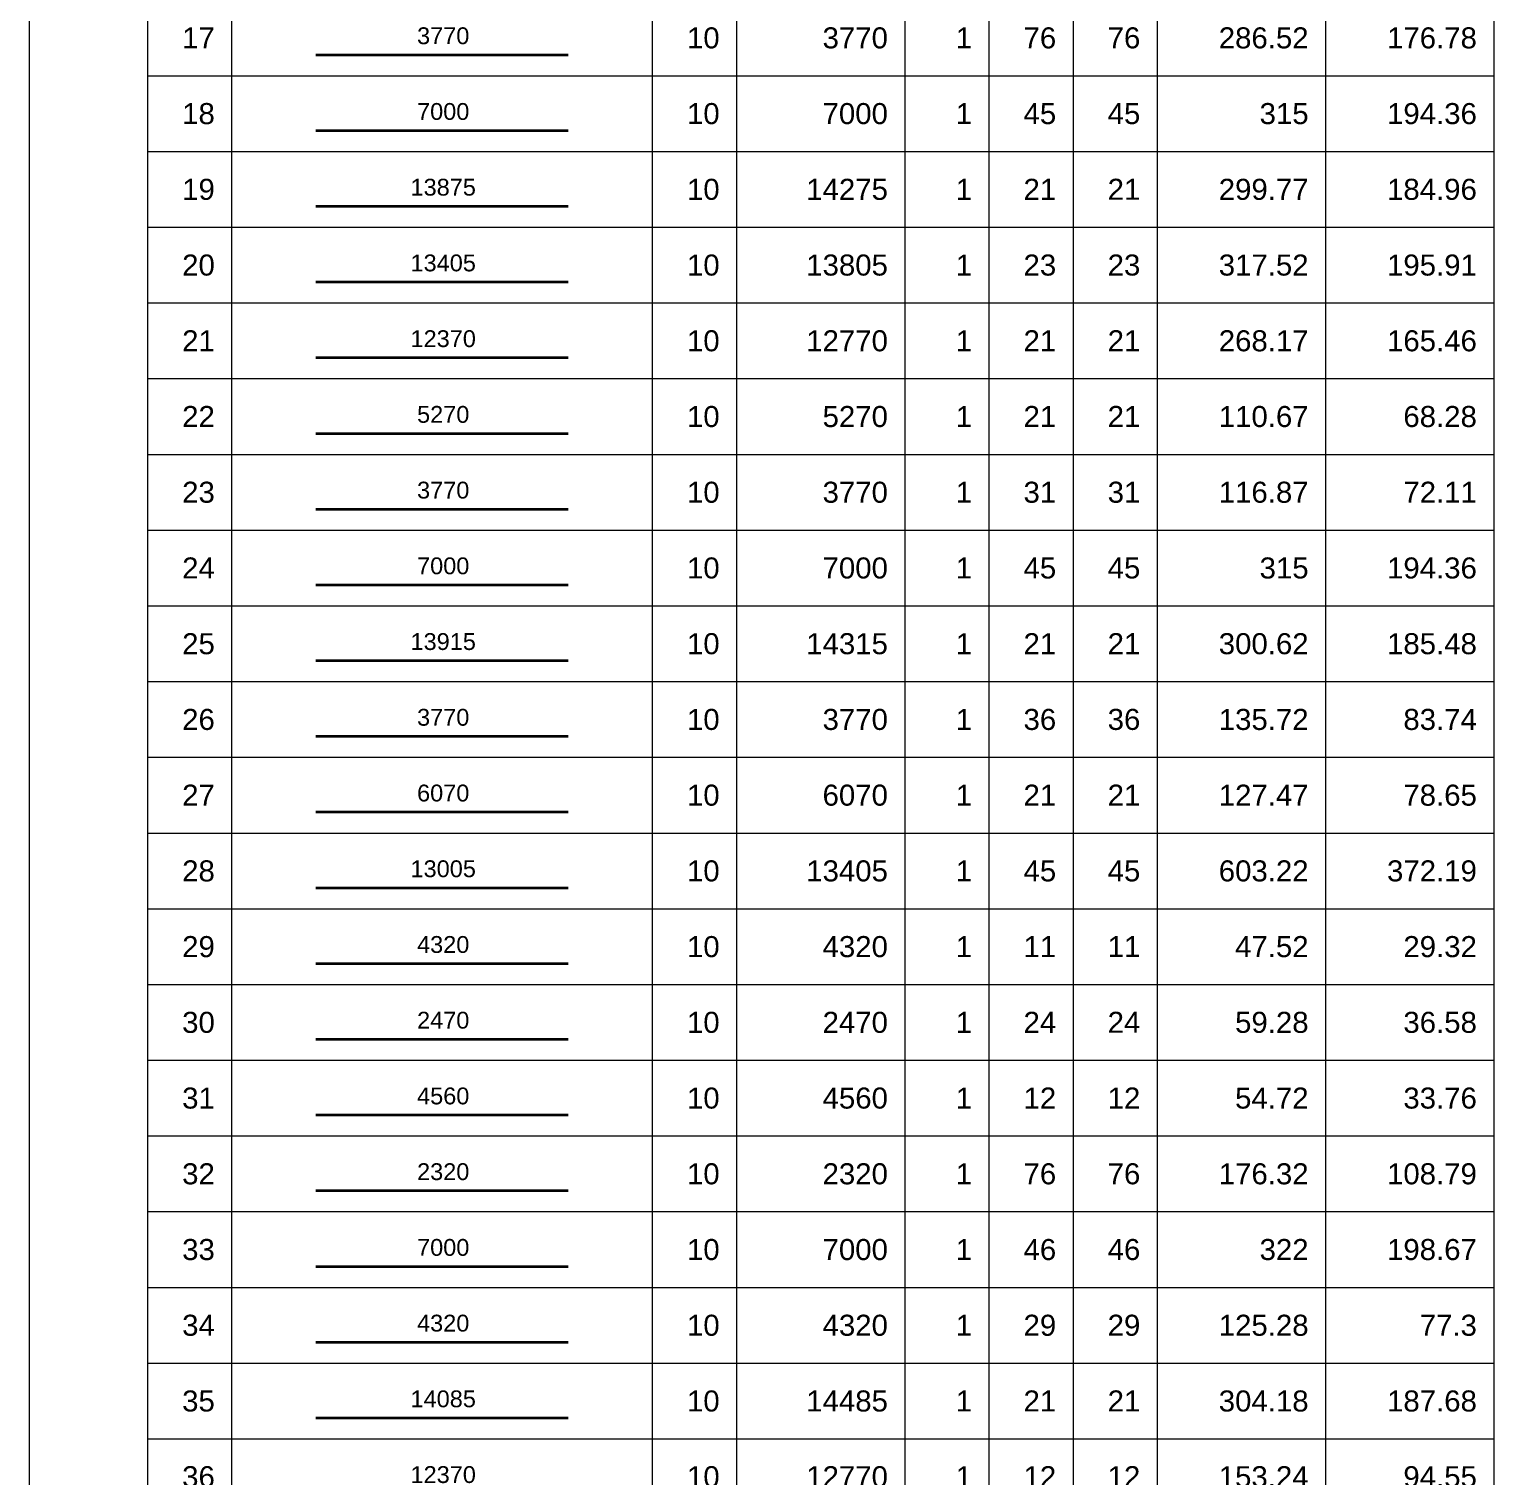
# Model space of a CAD drawing. Header units: millimetres. Extents: x -179076 to 505271, y -18667 to 119516.
# Drawn here: x -30564 to -13159, y 84708 to 101910 of the extents above; entities that cross this region are included whole.
import ezdxf
from ezdxf.enums import TextEntityAlignment as Align

# ---------------------------------------------------------------- set-up
doc = ezdxf.new("R2010")
doc.units = ezdxf.units.MM
for name, color, linetype, lineweight in [('NDC_S_REBAR', 4, 'Continuous', 35), ('NDC_S_VN TEXT', 7, 'Continuous', 20), ('NDC_Table', 3, 'Continuous', 20)]:
    doc.layers.add(name, color=color, linetype=linetype, lineweight=lineweight)
doc.styles.add('ARIAL', font='arial.ttf', dxfattribs={"width": 0.8})

# ---------------------------------------------------------------- blocks, each defined once
blk = doc.blocks.new('dang01')
at = {"layer": 'NDC_S_REBAR'}
blk.add_line((3405, -650), (6405, -650), dxfattribs=at)
at = {"layer": 'NDC_Table'}
for p, q in [((0, 0), (0, -900)), ((1405, 0), (1405, -900)), ((2405, 0), (2405, -900)), ((7405, 0), (7405, -900)), ((8405, 0), (8405, -900)), ((10405, 0), (10405, -900)), ((11405, 0), (11405, -900)), ((12405, 0), (12405, -900)), ((13405, 0), (13405, -900)), ((15405, 0), (15405, -900)), ((17405, 0), (17405, -900)), ((1405, -900), (17405, -900))]:
    blk.add_line(p, q, dxfattribs=at)
at = {"layer": 'NDC_S_VN TEXT', "style": 'ARIAL'}
for p in [(2205, -450), (8205, -450), (10205, -450), (11205, -450), (12205, -450), (13205, -450), (15205, -450), (17205, -450)]:
    blk.add_attdef('D03', text='', height=250, dxfattribs=at).set_placement(p, align=Align.MIDDLE_RIGHT)
blk.add_attdef('00000000', text='', height=200, dxfattribs=at).set_placement((4920, -425), align=Align.MIDDLE_CENTER)

msp = doc.modelspace()

# ---------------------------------------------------------------- block references
at = {"layer": 'NDC_Table'}
ref = msp.add_blockref('dang01', (-30564.3, 102258.3), dxfattribs=at)
ref.add_attrib('D03', '17', dxfattribs={"layer": 'NDC_S_VN TEXT', "height": 250, "style": 'ARIAL'}).set_placement((-28359, 101808.3), align=Align.MIDDLE_RIGHT)
ref.add_attrib('00000000', '3770', dxfattribs={"layer": 'NDC_S_VN TEXT', "height": 200, "style": 'ARIAL'}).set_placement((-25644.7, 101833.6), align=Align.MIDDLE_CENTER)
ref.add_attrib('D03', '10', dxfattribs={"layer": 'NDC_S_VN TEXT', "height": 250, "style": 'ARIAL'}).set_placement((-22359, 101808.3), align=Align.MIDDLE_RIGHT)
ref.add_attrib('D03', '3770', dxfattribs={"layer": 'NDC_S_VN TEXT', "height": 250, "style": 'ARIAL'}).set_placement((-20359, 101808.3), align=Align.MIDDLE_RIGHT)
ref.add_attrib('D03', '1', dxfattribs={"layer": 'NDC_S_VN TEXT', "height": 250, "style": 'ARIAL'}).set_placement((-19359, 101808.3), align=Align.MIDDLE_RIGHT)
ref.add_attrib('D03', '76', dxfattribs={"layer": 'NDC_S_VN TEXT', "height": 250, "style": 'ARIAL'}).set_placement((-18359, 101808.3), align=Align.MIDDLE_RIGHT)
ref.add_attrib('D03', '76', dxfattribs={"layer": 'NDC_S_VN TEXT', "height": 250, "style": 'ARIAL'}).set_placement((-17359, 101808.6), align=Align.MIDDLE_RIGHT)
ref.add_attrib('D03', '286.52', dxfattribs={"layer": 'NDC_S_VN TEXT', "height": 250, "style": 'ARIAL'}).set_placement((-15359, 101808.3), align=Align.MIDDLE_RIGHT)
ref.add_attrib('D03', '176.78', dxfattribs={"layer": 'NDC_S_VN TEXT', "height": 250, "style": 'ARIAL'}).set_placement((-13359, 101808.3), align=Align.MIDDLE_RIGHT)
ref = msp.add_blockref('dang01', (-30564.3, 101358.3), dxfattribs=at)
ref.add_attrib('D03', '18', dxfattribs={"layer": 'NDC_S_VN TEXT', "height": 250, "style": 'ARIAL'}).set_placement((-28359, 100908.3), align=Align.MIDDLE_RIGHT)
ref.add_attrib('00000000', '7000', dxfattribs={"layer": 'NDC_S_VN TEXT', "height": 200, "style": 'ARIAL'}).set_placement((-25644.7, 100933.6), align=Align.MIDDLE_CENTER)
ref.add_attrib('D03', '10', dxfattribs={"layer": 'NDC_S_VN TEXT', "height": 250, "style": 'ARIAL'}).set_placement((-22359, 100908.3), align=Align.MIDDLE_RIGHT)
ref.add_attrib('D03', '7000', dxfattribs={"layer": 'NDC_S_VN TEXT', "height": 250, "style": 'ARIAL'}).set_placement((-20359, 100908.3), align=Align.MIDDLE_RIGHT)
ref.add_attrib('D03', '1', dxfattribs={"layer": 'NDC_S_VN TEXT', "height": 250, "style": 'ARIAL'}).set_placement((-19359, 100908.3), align=Align.MIDDLE_RIGHT)
ref.add_attrib('D03', '45', dxfattribs={"layer": 'NDC_S_VN TEXT', "height": 250, "style": 'ARIAL'}).set_placement((-18359, 100908.3), align=Align.MIDDLE_RIGHT)
ref.add_attrib('D03', '45', dxfattribs={"layer": 'NDC_S_VN TEXT', "height": 250, "style": 'ARIAL'}).set_placement((-17359, 100908.6), align=Align.MIDDLE_RIGHT)
ref.add_attrib('D03', '315', dxfattribs={"layer": 'NDC_S_VN TEXT', "height": 250, "style": 'ARIAL'}).set_placement((-15359, 100908.3), align=Align.MIDDLE_RIGHT)
ref.add_attrib('D03', '194.36', dxfattribs={"layer": 'NDC_S_VN TEXT', "height": 250, "style": 'ARIAL'}).set_placement((-13359, 100908.3), align=Align.MIDDLE_RIGHT)
ref = msp.add_blockref('dang01', (-30564.3, 100458.3), dxfattribs=at)
ref.add_attrib('D03', '19', dxfattribs={"layer": 'NDC_S_VN TEXT', "height": 250, "style": 'ARIAL'}).set_placement((-28359, 100008.3), align=Align.MIDDLE_RIGHT)
ref.add_attrib('00000000', '13875', dxfattribs={"layer": 'NDC_S_VN TEXT', "height": 200, "style": 'ARIAL'}).set_placement((-25644.7, 100033.6), align=Align.MIDDLE_CENTER)
ref.add_attrib('D03', '10', dxfattribs={"layer": 'NDC_S_VN TEXT', "height": 250, "style": 'ARIAL'}).set_placement((-22359, 100008.3), align=Align.MIDDLE_RIGHT)
ref.add_attrib('D03', '14275', dxfattribs={"layer": 'NDC_S_VN TEXT', "height": 250, "style": 'ARIAL'}).set_placement((-20359, 100008.3), align=Align.MIDDLE_RIGHT)
ref.add_attrib('D03', '1', dxfattribs={"layer": 'NDC_S_VN TEXT', "height": 250, "style": 'ARIAL'}).set_placement((-19359, 100008.3), align=Align.MIDDLE_RIGHT)
ref.add_attrib('D03', '21', dxfattribs={"layer": 'NDC_S_VN TEXT', "height": 250, "style": 'ARIAL'}).set_placement((-18359, 100008.3), align=Align.MIDDLE_RIGHT)
ref.add_attrib('D03', '21', dxfattribs={"layer": 'NDC_S_VN TEXT', "height": 250, "style": 'ARIAL'}).set_placement((-17359, 100008.6), align=Align.MIDDLE_RIGHT)
ref.add_attrib('D03', '299.77', dxfattribs={"layer": 'NDC_S_VN TEXT', "height": 250, "style": 'ARIAL'}).set_placement((-15359, 100008.3), align=Align.MIDDLE_RIGHT)
ref.add_attrib('D03', '184.96', dxfattribs={"layer": 'NDC_S_VN TEXT', "height": 250, "style": 'ARIAL'}).set_placement((-13359, 100008.3), align=Align.MIDDLE_RIGHT)
ref = msp.add_blockref('dang01', (-30564.3, 99558.3), dxfattribs=at)
ref.add_attrib('D03', '20', dxfattribs={"layer": 'NDC_S_VN TEXT', "height": 250, "style": 'ARIAL'}).set_placement((-28359, 99108.3), align=Align.MIDDLE_RIGHT)
ref.add_attrib('00000000', '13405', dxfattribs={"layer": 'NDC_S_VN TEXT', "height": 200, "style": 'ARIAL'}).set_placement((-25644.7, 99133.6), align=Align.MIDDLE_CENTER)
ref.add_attrib('D03', '10', dxfattribs={"layer": 'NDC_S_VN TEXT', "height": 250, "style": 'ARIAL'}).set_placement((-22359, 99108.3), align=Align.MIDDLE_RIGHT)
ref.add_attrib('D03', '13805', dxfattribs={"layer": 'NDC_S_VN TEXT', "height": 250, "style": 'ARIAL'}).set_placement((-20359, 99108.3), align=Align.MIDDLE_RIGHT)
ref.add_attrib('D03', '1', dxfattribs={"layer": 'NDC_S_VN TEXT', "height": 250, "style": 'ARIAL'}).set_placement((-19359, 99108.3), align=Align.MIDDLE_RIGHT)
ref.add_attrib('D03', '23', dxfattribs={"layer": 'NDC_S_VN TEXT', "height": 250, "style": 'ARIAL'}).set_placement((-18359, 99108.3), align=Align.MIDDLE_RIGHT)
ref.add_attrib('D03', '23', dxfattribs={"layer": 'NDC_S_VN TEXT', "height": 250, "style": 'ARIAL'}).set_placement((-17359, 99108.6), align=Align.MIDDLE_RIGHT)
ref.add_attrib('D03', '317.52', dxfattribs={"layer": 'NDC_S_VN TEXT', "height": 250, "style": 'ARIAL'}).set_placement((-15359, 99108.3), align=Align.MIDDLE_RIGHT)
ref.add_attrib('D03', '195.91', dxfattribs={"layer": 'NDC_S_VN TEXT', "height": 250, "style": 'ARIAL'}).set_placement((-13359, 99108.3), align=Align.MIDDLE_RIGHT)
ref = msp.add_blockref('dang01', (-30564.3, 98658.3), dxfattribs=at)
ref.add_attrib('D03', '21', dxfattribs={"layer": 'NDC_S_VN TEXT', "height": 250, "style": 'ARIAL'}).set_placement((-28359, 98208.3), align=Align.MIDDLE_RIGHT)
ref.add_attrib('00000000', '12370', dxfattribs={"layer": 'NDC_S_VN TEXT', "height": 200, "style": 'ARIAL'}).set_placement((-25644.7, 98233.6), align=Align.MIDDLE_CENTER)
ref.add_attrib('D03', '10', dxfattribs={"layer": 'NDC_S_VN TEXT', "height": 250, "style": 'ARIAL'}).set_placement((-22359, 98208.3), align=Align.MIDDLE_RIGHT)
ref.add_attrib('D03', '12770', dxfattribs={"layer": 'NDC_S_VN TEXT', "height": 250, "style": 'ARIAL'}).set_placement((-20359, 98208.3), align=Align.MIDDLE_RIGHT)
ref.add_attrib('D03', '1', dxfattribs={"layer": 'NDC_S_VN TEXT', "height": 250, "style": 'ARIAL'}).set_placement((-19359, 98208.3), align=Align.MIDDLE_RIGHT)
ref.add_attrib('D03', '21', dxfattribs={"layer": 'NDC_S_VN TEXT', "height": 250, "style": 'ARIAL'}).set_placement((-18359, 98208.3), align=Align.MIDDLE_RIGHT)
ref.add_attrib('D03', '21', dxfattribs={"layer": 'NDC_S_VN TEXT', "height": 250, "style": 'ARIAL'}).set_placement((-17359, 98208.6), align=Align.MIDDLE_RIGHT)
ref.add_attrib('D03', '268.17', dxfattribs={"layer": 'NDC_S_VN TEXT', "height": 250, "style": 'ARIAL'}).set_placement((-15359, 98208.3), align=Align.MIDDLE_RIGHT)
ref.add_attrib('D03', '165.46', dxfattribs={"layer": 'NDC_S_VN TEXT', "height": 250, "style": 'ARIAL'}).set_placement((-13359, 98208.3), align=Align.MIDDLE_RIGHT)
ref = msp.add_blockref('dang01', (-30564.3, 97758.3), dxfattribs=at)
ref.add_attrib('D03', '22', dxfattribs={"layer": 'NDC_S_VN TEXT', "height": 250, "style": 'ARIAL'}).set_placement((-28359, 97308.3), align=Align.MIDDLE_RIGHT)
ref.add_attrib('00000000', '5270', dxfattribs={"layer": 'NDC_S_VN TEXT', "height": 200, "style": 'ARIAL'}).set_placement((-25644.7, 97333.6), align=Align.MIDDLE_CENTER)
ref.add_attrib('D03', '10', dxfattribs={"layer": 'NDC_S_VN TEXT', "height": 250, "style": 'ARIAL'}).set_placement((-22359, 97308.3), align=Align.MIDDLE_RIGHT)
ref.add_attrib('D03', '5270', dxfattribs={"layer": 'NDC_S_VN TEXT', "height": 250, "style": 'ARIAL'}).set_placement((-20359, 97308.3), align=Align.MIDDLE_RIGHT)
ref.add_attrib('D03', '1', dxfattribs={"layer": 'NDC_S_VN TEXT', "height": 250, "style": 'ARIAL'}).set_placement((-19359, 97308.3), align=Align.MIDDLE_RIGHT)
ref.add_attrib('D03', '21', dxfattribs={"layer": 'NDC_S_VN TEXT', "height": 250, "style": 'ARIAL'}).set_placement((-18359, 97308.3), align=Align.MIDDLE_RIGHT)
ref.add_attrib('D03', '21', dxfattribs={"layer": 'NDC_S_VN TEXT', "height": 250, "style": 'ARIAL'}).set_placement((-17359, 97308.6), align=Align.MIDDLE_RIGHT)
ref.add_attrib('D03', '110.67', dxfattribs={"layer": 'NDC_S_VN TEXT', "height": 250, "style": 'ARIAL'}).set_placement((-15359, 97308.3), align=Align.MIDDLE_RIGHT)
ref.add_attrib('D03', '68.28', dxfattribs={"layer": 'NDC_S_VN TEXT', "height": 250, "style": 'ARIAL'}).set_placement((-13359, 97308.3), align=Align.MIDDLE_RIGHT)
ref = msp.add_blockref('dang01', (-30564.3, 96858.3), dxfattribs=at)
ref.add_attrib('D03', '23', dxfattribs={"layer": 'NDC_S_VN TEXT', "height": 250, "style": 'ARIAL'}).set_placement((-28359, 96408.3), align=Align.MIDDLE_RIGHT)
ref.add_attrib('00000000', '3770', dxfattribs={"layer": 'NDC_S_VN TEXT', "height": 200, "style": 'ARIAL'}).set_placement((-25644.7, 96433.6), align=Align.MIDDLE_CENTER)
ref.add_attrib('D03', '10', dxfattribs={"layer": 'NDC_S_VN TEXT', "height": 250, "style": 'ARIAL'}).set_placement((-22359, 96408.3), align=Align.MIDDLE_RIGHT)
ref.add_attrib('D03', '3770', dxfattribs={"layer": 'NDC_S_VN TEXT', "height": 250, "style": 'ARIAL'}).set_placement((-20359, 96408.3), align=Align.MIDDLE_RIGHT)
ref.add_attrib('D03', '1', dxfattribs={"layer": 'NDC_S_VN TEXT', "height": 250, "style": 'ARIAL'}).set_placement((-19359, 96408.3), align=Align.MIDDLE_RIGHT)
ref.add_attrib('D03', '31', dxfattribs={"layer": 'NDC_S_VN TEXT', "height": 250, "style": 'ARIAL'}).set_placement((-18359, 96408.3), align=Align.MIDDLE_RIGHT)
ref.add_attrib('D03', '31', dxfattribs={"layer": 'NDC_S_VN TEXT', "height": 250, "style": 'ARIAL'}).set_placement((-17359, 96408.6), align=Align.MIDDLE_RIGHT)
ref.add_attrib('D03', '116.87', dxfattribs={"layer": 'NDC_S_VN TEXT', "height": 250, "style": 'ARIAL'}).set_placement((-15359, 96408.3), align=Align.MIDDLE_RIGHT)
ref.add_attrib('D03', '72.11', dxfattribs={"layer": 'NDC_S_VN TEXT', "height": 250, "style": 'ARIAL'}).set_placement((-13359, 96408.3), align=Align.MIDDLE_RIGHT)
ref = msp.add_blockref('dang01', (-30564.3, 95958.3), dxfattribs=at)
ref.add_attrib('D03', '24', dxfattribs={"layer": 'NDC_S_VN TEXT', "height": 250, "style": 'ARIAL'}).set_placement((-28359, 95508.3), align=Align.MIDDLE_RIGHT)
ref.add_attrib('00000000', '7000', dxfattribs={"layer": 'NDC_S_VN TEXT', "height": 200, "style": 'ARIAL'}).set_placement((-25644.7, 95533.6), align=Align.MIDDLE_CENTER)
ref.add_attrib('D03', '10', dxfattribs={"layer": 'NDC_S_VN TEXT', "height": 250, "style": 'ARIAL'}).set_placement((-22359, 95508.3), align=Align.MIDDLE_RIGHT)
ref.add_attrib('D03', '7000', dxfattribs={"layer": 'NDC_S_VN TEXT', "height": 250, "style": 'ARIAL'}).set_placement((-20359, 95508.3), align=Align.MIDDLE_RIGHT)
ref.add_attrib('D03', '1', dxfattribs={"layer": 'NDC_S_VN TEXT', "height": 250, "style": 'ARIAL'}).set_placement((-19359, 95508.3), align=Align.MIDDLE_RIGHT)
ref.add_attrib('D03', '45', dxfattribs={"layer": 'NDC_S_VN TEXT', "height": 250, "style": 'ARIAL'}).set_placement((-18359, 95508.3), align=Align.MIDDLE_RIGHT)
ref.add_attrib('D03', '45', dxfattribs={"layer": 'NDC_S_VN TEXT', "height": 250, "style": 'ARIAL'}).set_placement((-17359, 95508.6), align=Align.MIDDLE_RIGHT)
ref.add_attrib('D03', '315', dxfattribs={"layer": 'NDC_S_VN TEXT', "height": 250, "style": 'ARIAL'}).set_placement((-15359, 95508.3), align=Align.MIDDLE_RIGHT)
ref.add_attrib('D03', '194.36', dxfattribs={"layer": 'NDC_S_VN TEXT', "height": 250, "style": 'ARIAL'}).set_placement((-13359, 95508.3), align=Align.MIDDLE_RIGHT)
ref = msp.add_blockref('dang01', (-30564.3, 95058.3), dxfattribs=at)
ref.add_attrib('D03', '25', dxfattribs={"layer": 'NDC_S_VN TEXT', "height": 250, "style": 'ARIAL'}).set_placement((-28359, 94608.3), align=Align.MIDDLE_RIGHT)
ref.add_attrib('00000000', '13915', dxfattribs={"layer": 'NDC_S_VN TEXT', "height": 200, "style": 'ARIAL'}).set_placement((-25644.7, 94633.6), align=Align.MIDDLE_CENTER)
ref.add_attrib('D03', '10', dxfattribs={"layer": 'NDC_S_VN TEXT', "height": 250, "style": 'ARIAL'}).set_placement((-22359, 94608.3), align=Align.MIDDLE_RIGHT)
ref.add_attrib('D03', '14315', dxfattribs={"layer": 'NDC_S_VN TEXT', "height": 250, "style": 'ARIAL'}).set_placement((-20359, 94608.3), align=Align.MIDDLE_RIGHT)
ref.add_attrib('D03', '1', dxfattribs={"layer": 'NDC_S_VN TEXT', "height": 250, "style": 'ARIAL'}).set_placement((-19359, 94608.3), align=Align.MIDDLE_RIGHT)
ref.add_attrib('D03', '21', dxfattribs={"layer": 'NDC_S_VN TEXT', "height": 250, "style": 'ARIAL'}).set_placement((-18359, 94608.3), align=Align.MIDDLE_RIGHT)
ref.add_attrib('D03', '21', dxfattribs={"layer": 'NDC_S_VN TEXT', "height": 250, "style": 'ARIAL'}).set_placement((-17359, 94608.6), align=Align.MIDDLE_RIGHT)
ref.add_attrib('D03', '300.62', dxfattribs={"layer": 'NDC_S_VN TEXT', "height": 250, "style": 'ARIAL'}).set_placement((-15359, 94608.3), align=Align.MIDDLE_RIGHT)
ref.add_attrib('D03', '185.48', dxfattribs={"layer": 'NDC_S_VN TEXT', "height": 250, "style": 'ARIAL'}).set_placement((-13359, 94608.3), align=Align.MIDDLE_RIGHT)
ref = msp.add_blockref('dang01', (-30564.3, 94158.3), dxfattribs=at)
ref.add_attrib('D03', '26', dxfattribs={"layer": 'NDC_S_VN TEXT', "height": 250, "style": 'ARIAL'}).set_placement((-28359, 93708.3), align=Align.MIDDLE_RIGHT)
ref.add_attrib('00000000', '3770', dxfattribs={"layer": 'NDC_S_VN TEXT', "height": 200, "style": 'ARIAL'}).set_placement((-25644.7, 93733.6), align=Align.MIDDLE_CENTER)
ref.add_attrib('D03', '10', dxfattribs={"layer": 'NDC_S_VN TEXT', "height": 250, "style": 'ARIAL'}).set_placement((-22359, 93708.3), align=Align.MIDDLE_RIGHT)
ref.add_attrib('D03', '3770', dxfattribs={"layer": 'NDC_S_VN TEXT', "height": 250, "style": 'ARIAL'}).set_placement((-20359, 93708.3), align=Align.MIDDLE_RIGHT)
ref.add_attrib('D03', '1', dxfattribs={"layer": 'NDC_S_VN TEXT', "height": 250, "style": 'ARIAL'}).set_placement((-19359, 93708.3), align=Align.MIDDLE_RIGHT)
ref.add_attrib('D03', '36', dxfattribs={"layer": 'NDC_S_VN TEXT', "height": 250, "style": 'ARIAL'}).set_placement((-18359, 93708.3), align=Align.MIDDLE_RIGHT)
ref.add_attrib('D03', '36', dxfattribs={"layer": 'NDC_S_VN TEXT', "height": 250, "style": 'ARIAL'}).set_placement((-17359, 93708.6), align=Align.MIDDLE_RIGHT)
ref.add_attrib('D03', '135.72', dxfattribs={"layer": 'NDC_S_VN TEXT', "height": 250, "style": 'ARIAL'}).set_placement((-15359, 93708.3), align=Align.MIDDLE_RIGHT)
ref.add_attrib('D03', '83.74', dxfattribs={"layer": 'NDC_S_VN TEXT', "height": 250, "style": 'ARIAL'}).set_placement((-13359, 93708.3), align=Align.MIDDLE_RIGHT)
ref = msp.add_blockref('dang01', (-30564.3, 93258.3), dxfattribs=at)
ref.add_attrib('D03', '27', dxfattribs={"layer": 'NDC_S_VN TEXT', "height": 250, "style": 'ARIAL'}).set_placement((-28359, 92808.3), align=Align.MIDDLE_RIGHT)
ref.add_attrib('00000000', '6070', dxfattribs={"layer": 'NDC_S_VN TEXT', "height": 200, "style": 'ARIAL'}).set_placement((-25644.7, 92833.6), align=Align.MIDDLE_CENTER)
ref.add_attrib('D03', '10', dxfattribs={"layer": 'NDC_S_VN TEXT', "height": 250, "style": 'ARIAL'}).set_placement((-22359, 92808.3), align=Align.MIDDLE_RIGHT)
ref.add_attrib('D03', '6070', dxfattribs={"layer": 'NDC_S_VN TEXT', "height": 250, "style": 'ARIAL'}).set_placement((-20359, 92808.3), align=Align.MIDDLE_RIGHT)
ref.add_attrib('D03', '1', dxfattribs={"layer": 'NDC_S_VN TEXT', "height": 250, "style": 'ARIAL'}).set_placement((-19359, 92808.3), align=Align.MIDDLE_RIGHT)
ref.add_attrib('D03', '21', dxfattribs={"layer": 'NDC_S_VN TEXT', "height": 250, "style": 'ARIAL'}).set_placement((-18359, 92808.3), align=Align.MIDDLE_RIGHT)
ref.add_attrib('D03', '21', dxfattribs={"layer": 'NDC_S_VN TEXT', "height": 250, "style": 'ARIAL'}).set_placement((-17359, 92808.6), align=Align.MIDDLE_RIGHT)
ref.add_attrib('D03', '127.47', dxfattribs={"layer": 'NDC_S_VN TEXT', "height": 250, "style": 'ARIAL'}).set_placement((-15359, 92808.3), align=Align.MIDDLE_RIGHT)
ref.add_attrib('D03', '78.65', dxfattribs={"layer": 'NDC_S_VN TEXT', "height": 250, "style": 'ARIAL'}).set_placement((-13359, 92808.3), align=Align.MIDDLE_RIGHT)
ref = msp.add_blockref('dang01', (-30564.3, 92358.3), dxfattribs=at)
ref.add_attrib('D03', '28', dxfattribs={"layer": 'NDC_S_VN TEXT', "height": 250, "style": 'ARIAL'}).set_placement((-28359, 91908.3), align=Align.MIDDLE_RIGHT)
ref.add_attrib('00000000', '13005', dxfattribs={"layer": 'NDC_S_VN TEXT', "height": 200, "style": 'ARIAL'}).set_placement((-25644.7, 91933.6), align=Align.MIDDLE_CENTER)
ref.add_attrib('D03', '10', dxfattribs={"layer": 'NDC_S_VN TEXT', "height": 250, "style": 'ARIAL'}).set_placement((-22359, 91908.3), align=Align.MIDDLE_RIGHT)
ref.add_attrib('D03', '13405', dxfattribs={"layer": 'NDC_S_VN TEXT', "height": 250, "style": 'ARIAL'}).set_placement((-20359, 91908.3), align=Align.MIDDLE_RIGHT)
ref.add_attrib('D03', '1', dxfattribs={"layer": 'NDC_S_VN TEXT', "height": 250, "style": 'ARIAL'}).set_placement((-19359, 91908.3), align=Align.MIDDLE_RIGHT)
ref.add_attrib('D03', '45', dxfattribs={"layer": 'NDC_S_VN TEXT', "height": 250, "style": 'ARIAL'}).set_placement((-18359, 91908.3), align=Align.MIDDLE_RIGHT)
ref.add_attrib('D03', '45', dxfattribs={"layer": 'NDC_S_VN TEXT', "height": 250, "style": 'ARIAL'}).set_placement((-17359, 91908.6), align=Align.MIDDLE_RIGHT)
ref.add_attrib('D03', '603.22', dxfattribs={"layer": 'NDC_S_VN TEXT', "height": 250, "style": 'ARIAL'}).set_placement((-15359, 91908.3), align=Align.MIDDLE_RIGHT)
ref.add_attrib('D03', '372.19', dxfattribs={"layer": 'NDC_S_VN TEXT', "height": 250, "style": 'ARIAL'}).set_placement((-13359, 91908.3), align=Align.MIDDLE_RIGHT)
ref = msp.add_blockref('dang01', (-30564.3, 91458.3), dxfattribs=at)
ref.add_attrib('D03', '29', dxfattribs={"layer": 'NDC_S_VN TEXT', "height": 250, "style": 'ARIAL'}).set_placement((-28359, 91008.3), align=Align.MIDDLE_RIGHT)
ref.add_attrib('00000000', '4320', dxfattribs={"layer": 'NDC_S_VN TEXT', "height": 200, "style": 'ARIAL'}).set_placement((-25644.7, 91033.6), align=Align.MIDDLE_CENTER)
ref.add_attrib('D03', '10', dxfattribs={"layer": 'NDC_S_VN TEXT', "height": 250, "style": 'ARIAL'}).set_placement((-22359, 91008.3), align=Align.MIDDLE_RIGHT)
ref.add_attrib('D03', '4320', dxfattribs={"layer": 'NDC_S_VN TEXT', "height": 250, "style": 'ARIAL'}).set_placement((-20359, 91008.3), align=Align.MIDDLE_RIGHT)
ref.add_attrib('D03', '1', dxfattribs={"layer": 'NDC_S_VN TEXT', "height": 250, "style": 'ARIAL'}).set_placement((-19359, 91008.3), align=Align.MIDDLE_RIGHT)
ref.add_attrib('D03', '11', dxfattribs={"layer": 'NDC_S_VN TEXT', "height": 250, "style": 'ARIAL'}).set_placement((-18359, 91008.3), align=Align.MIDDLE_RIGHT)
ref.add_attrib('D03', '11', dxfattribs={"layer": 'NDC_S_VN TEXT', "height": 250, "style": 'ARIAL'}).set_placement((-17359, 91008.6), align=Align.MIDDLE_RIGHT)
ref.add_attrib('D03', '47.52', dxfattribs={"layer": 'NDC_S_VN TEXT', "height": 250, "style": 'ARIAL'}).set_placement((-15359, 91008.3), align=Align.MIDDLE_RIGHT)
ref.add_attrib('D03', '29.32', dxfattribs={"layer": 'NDC_S_VN TEXT', "height": 250, "style": 'ARIAL'}).set_placement((-13359, 91008.3), align=Align.MIDDLE_RIGHT)
ref = msp.add_blockref('dang01', (-30564.3, 90558.3), dxfattribs=at)
ref.add_attrib('D03', '30', dxfattribs={"layer": 'NDC_S_VN TEXT', "height": 250, "style": 'ARIAL'}).set_placement((-28359, 90108.3), align=Align.MIDDLE_RIGHT)
ref.add_attrib('00000000', '2470', dxfattribs={"layer": 'NDC_S_VN TEXT', "height": 200, "style": 'ARIAL'}).set_placement((-25644.7, 90133.6), align=Align.MIDDLE_CENTER)
ref.add_attrib('D03', '10', dxfattribs={"layer": 'NDC_S_VN TEXT', "height": 250, "style": 'ARIAL'}).set_placement((-22359, 90108.3), align=Align.MIDDLE_RIGHT)
ref.add_attrib('D03', '2470', dxfattribs={"layer": 'NDC_S_VN TEXT', "height": 250, "style": 'ARIAL'}).set_placement((-20359, 90108.3), align=Align.MIDDLE_RIGHT)
ref.add_attrib('D03', '1', dxfattribs={"layer": 'NDC_S_VN TEXT', "height": 250, "style": 'ARIAL'}).set_placement((-19359, 90108.3), align=Align.MIDDLE_RIGHT)
ref.add_attrib('D03', '24', dxfattribs={"layer": 'NDC_S_VN TEXT', "height": 250, "style": 'ARIAL'}).set_placement((-18359, 90108.3), align=Align.MIDDLE_RIGHT)
ref.add_attrib('D03', '24', dxfattribs={"layer": 'NDC_S_VN TEXT', "height": 250, "style": 'ARIAL'}).set_placement((-17359, 90108.6), align=Align.MIDDLE_RIGHT)
ref.add_attrib('D03', '59.28', dxfattribs={"layer": 'NDC_S_VN TEXT', "height": 250, "style": 'ARIAL'}).set_placement((-15359, 90108.3), align=Align.MIDDLE_RIGHT)
ref.add_attrib('D03', '36.58', dxfattribs={"layer": 'NDC_S_VN TEXT', "height": 250, "style": 'ARIAL'}).set_placement((-13359, 90108.3), align=Align.MIDDLE_RIGHT)
ref = msp.add_blockref('dang01', (-30564.3, 89658.3), dxfattribs=at)
ref.add_attrib('D03', '31', dxfattribs={"layer": 'NDC_S_VN TEXT', "height": 250, "style": 'ARIAL'}).set_placement((-28359, 89208.3), align=Align.MIDDLE_RIGHT)
ref.add_attrib('00000000', '4560', dxfattribs={"layer": 'NDC_S_VN TEXT', "height": 200, "style": 'ARIAL'}).set_placement((-25644.7, 89233.6), align=Align.MIDDLE_CENTER)
ref.add_attrib('D03', '10', dxfattribs={"layer": 'NDC_S_VN TEXT', "height": 250, "style": 'ARIAL'}).set_placement((-22359, 89208.3), align=Align.MIDDLE_RIGHT)
ref.add_attrib('D03', '4560', dxfattribs={"layer": 'NDC_S_VN TEXT', "height": 250, "style": 'ARIAL'}).set_placement((-20359, 89208.3), align=Align.MIDDLE_RIGHT)
ref.add_attrib('D03', '1', dxfattribs={"layer": 'NDC_S_VN TEXT', "height": 250, "style": 'ARIAL'}).set_placement((-19359, 89208.3), align=Align.MIDDLE_RIGHT)
ref.add_attrib('D03', '12', dxfattribs={"layer": 'NDC_S_VN TEXT', "height": 250, "style": 'ARIAL'}).set_placement((-18359, 89208.3), align=Align.MIDDLE_RIGHT)
ref.add_attrib('D03', '12', dxfattribs={"layer": 'NDC_S_VN TEXT', "height": 250, "style": 'ARIAL'}).set_placement((-17359, 89208.6), align=Align.MIDDLE_RIGHT)
ref.add_attrib('D03', '54.72', dxfattribs={"layer": 'NDC_S_VN TEXT', "height": 250, "style": 'ARIAL'}).set_placement((-15359, 89208.3), align=Align.MIDDLE_RIGHT)
ref.add_attrib('D03', '33.76', dxfattribs={"layer": 'NDC_S_VN TEXT', "height": 250, "style": 'ARIAL'}).set_placement((-13359, 89208.3), align=Align.MIDDLE_RIGHT)
ref = msp.add_blockref('dang01', (-30564.3, 88758.3), dxfattribs=at)
ref.add_attrib('D03', '32', dxfattribs={"layer": 'NDC_S_VN TEXT', "height": 250, "style": 'ARIAL'}).set_placement((-28359, 88308.3), align=Align.MIDDLE_RIGHT)
ref.add_attrib('00000000', '2320', dxfattribs={"layer": 'NDC_S_VN TEXT', "height": 200, "style": 'ARIAL'}).set_placement((-25644.7, 88333.6), align=Align.MIDDLE_CENTER)
ref.add_attrib('D03', '10', dxfattribs={"layer": 'NDC_S_VN TEXT', "height": 250, "style": 'ARIAL'}).set_placement((-22359, 88308.3), align=Align.MIDDLE_RIGHT)
ref.add_attrib('D03', '2320', dxfattribs={"layer": 'NDC_S_VN TEXT', "height": 250, "style": 'ARIAL'}).set_placement((-20359, 88308.3), align=Align.MIDDLE_RIGHT)
ref.add_attrib('D03', '1', dxfattribs={"layer": 'NDC_S_VN TEXT', "height": 250, "style": 'ARIAL'}).set_placement((-19359, 88308.3), align=Align.MIDDLE_RIGHT)
ref.add_attrib('D03', '76', dxfattribs={"layer": 'NDC_S_VN TEXT', "height": 250, "style": 'ARIAL'}).set_placement((-18359, 88308.3), align=Align.MIDDLE_RIGHT)
ref.add_attrib('D03', '76', dxfattribs={"layer": 'NDC_S_VN TEXT', "height": 250, "style": 'ARIAL'}).set_placement((-17359, 88308.6), align=Align.MIDDLE_RIGHT)
ref.add_attrib('D03', '176.32', dxfattribs={"layer": 'NDC_S_VN TEXT', "height": 250, "style": 'ARIAL'}).set_placement((-15359, 88308.3), align=Align.MIDDLE_RIGHT)
ref.add_attrib('D03', '108.79', dxfattribs={"layer": 'NDC_S_VN TEXT', "height": 250, "style": 'ARIAL'}).set_placement((-13359, 88308.3), align=Align.MIDDLE_RIGHT)
ref = msp.add_blockref('dang01', (-30564.3, 87858.3), dxfattribs=at)
ref.add_attrib('D03', '33', dxfattribs={"layer": 'NDC_S_VN TEXT', "height": 250, "style": 'ARIAL'}).set_placement((-28359, 87408.3), align=Align.MIDDLE_RIGHT)
ref.add_attrib('00000000', '7000', dxfattribs={"layer": 'NDC_S_VN TEXT', "height": 200, "style": 'ARIAL'}).set_placement((-25644.7, 87433.6), align=Align.MIDDLE_CENTER)
ref.add_attrib('D03', '10', dxfattribs={"layer": 'NDC_S_VN TEXT', "height": 250, "style": 'ARIAL'}).set_placement((-22359, 87408.3), align=Align.MIDDLE_RIGHT)
ref.add_attrib('D03', '7000', dxfattribs={"layer": 'NDC_S_VN TEXT', "height": 250, "style": 'ARIAL'}).set_placement((-20359, 87408.3), align=Align.MIDDLE_RIGHT)
ref.add_attrib('D03', '1', dxfattribs={"layer": 'NDC_S_VN TEXT', "height": 250, "style": 'ARIAL'}).set_placement((-19359, 87408.3), align=Align.MIDDLE_RIGHT)
ref.add_attrib('D03', '46', dxfattribs={"layer": 'NDC_S_VN TEXT', "height": 250, "style": 'ARIAL'}).set_placement((-18359, 87408.3), align=Align.MIDDLE_RIGHT)
ref.add_attrib('D03', '46', dxfattribs={"layer": 'NDC_S_VN TEXT', "height": 250, "style": 'ARIAL'}).set_placement((-17359, 87408.6), align=Align.MIDDLE_RIGHT)
ref.add_attrib('D03', '322', dxfattribs={"layer": 'NDC_S_VN TEXT', "height": 250, "style": 'ARIAL'}).set_placement((-15359, 87408.3), align=Align.MIDDLE_RIGHT)
ref.add_attrib('D03', '198.67', dxfattribs={"layer": 'NDC_S_VN TEXT', "height": 250, "style": 'ARIAL'}).set_placement((-13359, 87408.3), align=Align.MIDDLE_RIGHT)
ref = msp.add_blockref('dang01', (-30564.3, 86958.3), dxfattribs=at)
ref.add_attrib('D03', '34', dxfattribs={"layer": 'NDC_S_VN TEXT', "height": 250, "style": 'ARIAL'}).set_placement((-28359, 86508.3), align=Align.MIDDLE_RIGHT)
ref.add_attrib('00000000', '4320', dxfattribs={"layer": 'NDC_S_VN TEXT', "height": 200, "style": 'ARIAL'}).set_placement((-25644.7, 86533.6), align=Align.MIDDLE_CENTER)
ref.add_attrib('D03', '10', dxfattribs={"layer": 'NDC_S_VN TEXT', "height": 250, "style": 'ARIAL'}).set_placement((-22359, 86508.3), align=Align.MIDDLE_RIGHT)
ref.add_attrib('D03', '4320', dxfattribs={"layer": 'NDC_S_VN TEXT', "height": 250, "style": 'ARIAL'}).set_placement((-20359, 86508.3), align=Align.MIDDLE_RIGHT)
ref.add_attrib('D03', '1', dxfattribs={"layer": 'NDC_S_VN TEXT', "height": 250, "style": 'ARIAL'}).set_placement((-19359, 86508.3), align=Align.MIDDLE_RIGHT)
ref.add_attrib('D03', '29', dxfattribs={"layer": 'NDC_S_VN TEXT', "height": 250, "style": 'ARIAL'}).set_placement((-18359, 86508.3), align=Align.MIDDLE_RIGHT)
ref.add_attrib('D03', '29', dxfattribs={"layer": 'NDC_S_VN TEXT', "height": 250, "style": 'ARIAL'}).set_placement((-17359, 86508.6), align=Align.MIDDLE_RIGHT)
ref.add_attrib('D03', '125.28', dxfattribs={"layer": 'NDC_S_VN TEXT', "height": 250, "style": 'ARIAL'}).set_placement((-15359, 86508.3), align=Align.MIDDLE_RIGHT)
ref.add_attrib('D03', '77.3', dxfattribs={"layer": 'NDC_S_VN TEXT', "height": 250, "style": 'ARIAL'}).set_placement((-13359, 86508.3), align=Align.MIDDLE_RIGHT)
ref = msp.add_blockref('dang01', (-30564.3, 86058.3), dxfattribs=at)
ref.add_attrib('D03', '35', dxfattribs={"layer": 'NDC_S_VN TEXT', "height": 250, "style": 'ARIAL'}).set_placement((-28359, 85608.3), align=Align.MIDDLE_RIGHT)
ref.add_attrib('00000000', '14085', dxfattribs={"layer": 'NDC_S_VN TEXT', "height": 200, "style": 'ARIAL'}).set_placement((-25644.7, 85633.6), align=Align.MIDDLE_CENTER)
ref.add_attrib('D03', '10', dxfattribs={"layer": 'NDC_S_VN TEXT', "height": 250, "style": 'ARIAL'}).set_placement((-22359, 85608.3), align=Align.MIDDLE_RIGHT)
ref.add_attrib('D03', '14485', dxfattribs={"layer": 'NDC_S_VN TEXT', "height": 250, "style": 'ARIAL'}).set_placement((-20359, 85608.3), align=Align.MIDDLE_RIGHT)
ref.add_attrib('D03', '1', dxfattribs={"layer": 'NDC_S_VN TEXT', "height": 250, "style": 'ARIAL'}).set_placement((-19359, 85608.3), align=Align.MIDDLE_RIGHT)
ref.add_attrib('D03', '21', dxfattribs={"layer": 'NDC_S_VN TEXT', "height": 250, "style": 'ARIAL'}).set_placement((-18359, 85608.3), align=Align.MIDDLE_RIGHT)
ref.add_attrib('D03', '21', dxfattribs={"layer": 'NDC_S_VN TEXT', "height": 250, "style": 'ARIAL'}).set_placement((-17359, 85608.6), align=Align.MIDDLE_RIGHT)
ref.add_attrib('D03', '304.18', dxfattribs={"layer": 'NDC_S_VN TEXT', "height": 250, "style": 'ARIAL'}).set_placement((-15359, 85608.3), align=Align.MIDDLE_RIGHT)
ref.add_attrib('D03', '187.68', dxfattribs={"layer": 'NDC_S_VN TEXT', "height": 250, "style": 'ARIAL'}).set_placement((-13359, 85608.3), align=Align.MIDDLE_RIGHT)
ref = msp.add_blockref('dang01', (-30564.3, 85158.3), dxfattribs=at)
ref.add_attrib('D03', '36', dxfattribs={"layer": 'NDC_S_VN TEXT', "height": 250, "style": 'ARIAL'}).set_placement((-28359, 84708.3), align=Align.MIDDLE_RIGHT)
ref.add_attrib('00000000', '12370', dxfattribs={"layer": 'NDC_S_VN TEXT', "height": 200, "style": 'ARIAL'}).set_placement((-25644.7, 84733.6), align=Align.MIDDLE_CENTER)
ref.add_attrib('D03', '10', dxfattribs={"layer": 'NDC_S_VN TEXT', "height": 250, "style": 'ARIAL'}).set_placement((-22359, 84708.3), align=Align.MIDDLE_RIGHT)
ref.add_attrib('D03', '12770', dxfattribs={"layer": 'NDC_S_VN TEXT', "height": 250, "style": 'ARIAL'}).set_placement((-20359, 84708.3), align=Align.MIDDLE_RIGHT)
ref.add_attrib('D03', '1', dxfattribs={"layer": 'NDC_S_VN TEXT', "height": 250, "style": 'ARIAL'}).set_placement((-19359, 84708.3), align=Align.MIDDLE_RIGHT)
ref.add_attrib('D03', '12', dxfattribs={"layer": 'NDC_S_VN TEXT', "height": 250, "style": 'ARIAL'}).set_placement((-18359, 84708.3), align=Align.MIDDLE_RIGHT)
ref.add_attrib('D03', '12', dxfattribs={"layer": 'NDC_S_VN TEXT', "height": 250, "style": 'ARIAL'}).set_placement((-17359, 84708.6), align=Align.MIDDLE_RIGHT)
ref.add_attrib('D03', '153.24', dxfattribs={"layer": 'NDC_S_VN TEXT', "height": 250, "style": 'ARIAL'}).set_placement((-15359, 84708.3), align=Align.MIDDLE_RIGHT)
ref.add_attrib('D03', '94.55', dxfattribs={"layer": 'NDC_S_VN TEXT', "height": 250, "style": 'ARIAL'}).set_placement((-13359, 84708.3), align=Align.MIDDLE_RIGHT)

doc.saveas('drawing.dxf')
